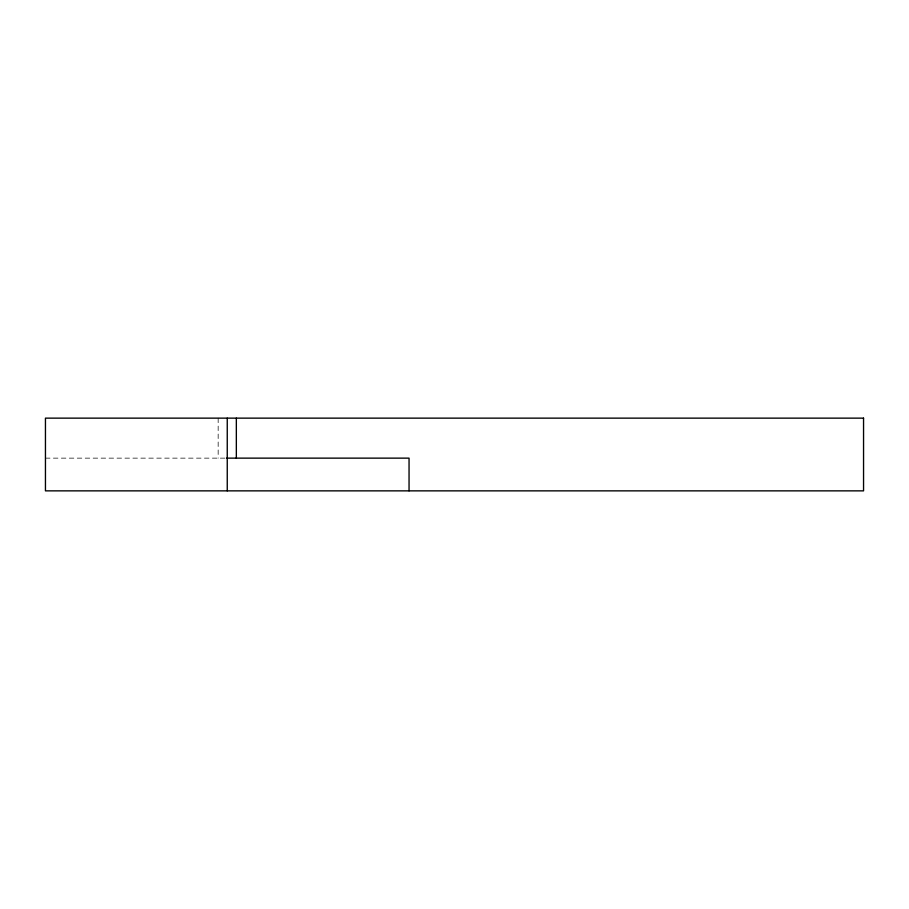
<?xml version="1.0" encoding="UTF-8"?>
<svg xmlns="http://www.w3.org/2000/svg" width="909" height="909" viewBox="0 0 909 909"><rect width="100%" height="100%" fill="white"/><g stroke="black" fill="none" stroke-linecap="round" stroke-linejoin="round"><path stroke-width="0.68" stroke-dasharray="4.54 3.41" d="M45.45 458.136L225.148 458.136M218.16 418.14L218.16 458.136"/><path stroke-width="1.36" d="M226.546 458.136L409.05 458.136L409.05 490.86M236.34 418.14L236.34 458.136M227.25 418.14L227.25 490.86M863.55 418.14L45.45 418.14L45.45 490.86L863.55 490.86L863.55 418.14"/></g></svg>
